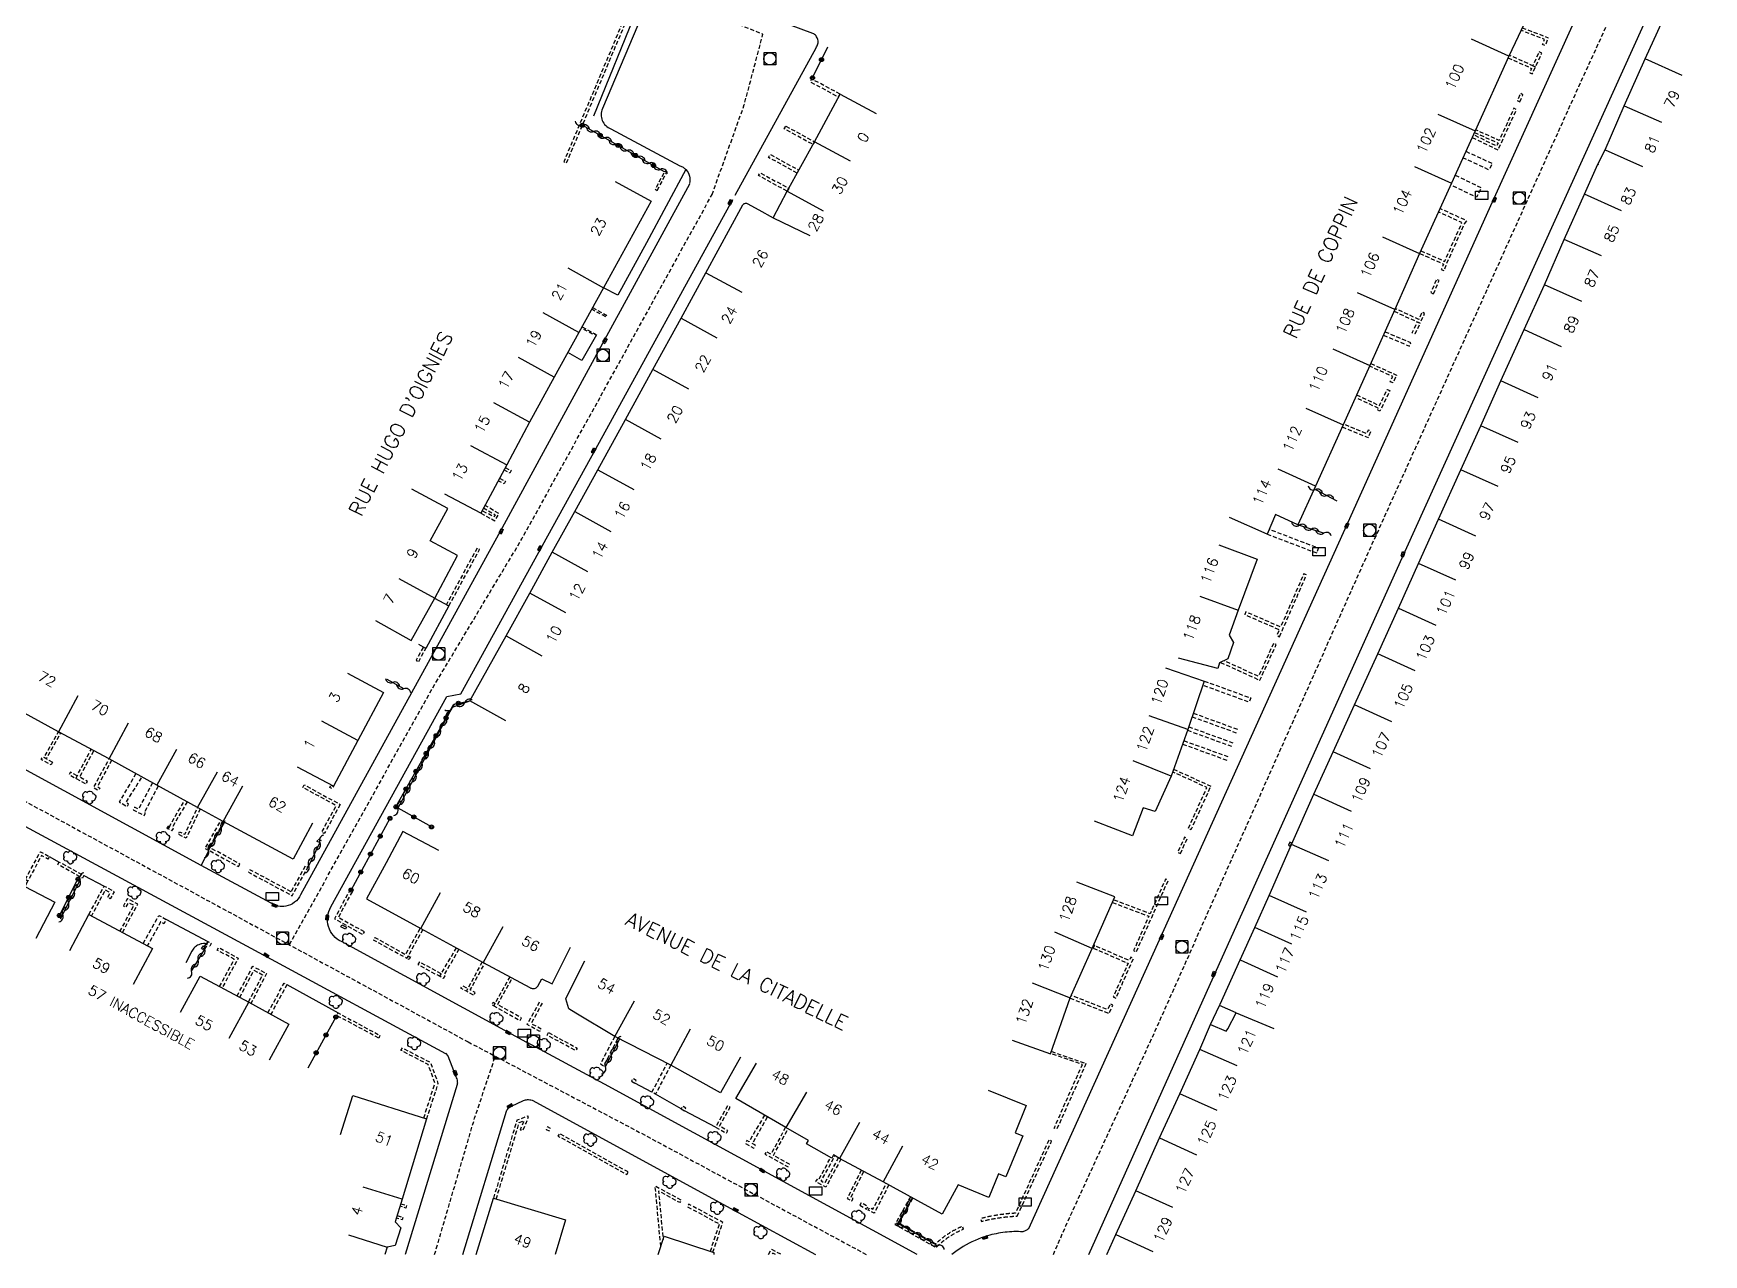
# Model space of a CAD drawing. Header units: millimetres. Extents: x 185000 to 186002, y 127000 to 128000.
# Drawn here: x 185210.1 to 185414.5, y 127000 to 127149.5 of the extents above; entities that cross this region are included whole.
import ezdxf
from ezdxf.enums import TextEntityAlignment as Align

# ---------------------------------------------------------------- set-up
doc = ezdxf.new("R2010")
doc.units = ezdxf.units.MM
doc.linetypes.add('DASHED', pattern=[0.75, 0.5, -0.25])
doc.layers.get('0').update_dxf_attribs({"linetype": 'CONTINUOUS'})
for name, color, linetype in [('W0001', 6, 'DASHED'), ('W0008', 7, 'CONTINUOUS'), ('W0017', 7, 'CONTINUOUS'), ('W0100', 7, 'CONTINUOUS'), ('W0112', 1, 'DASHED'), ('W0300', 7, 'CONTINUOUS'), ('W0302', 3, 'CONTINUOUS'), ('W0310', 3, 'CONTINUOUS'), ('W0322', 7, 'CONTINUOUS'), ('W0400', 7, 'CONTINUOUS'), ('W0420', 7, 'CONTINUOUS'), ('W0989', 7, 'CONTINUOUS'), ('W0991', 7, 'CONTINUOUS'), ('W1102', 7, 'CONTINUOUS'), ('W1471', 7, 'CONTINUOUS')]:
    doc.layers.add(name, color=color, linetype=linetype)
doc.styles.get("Standard").update_dxf_attribs({"font": 'romans.shx', "width": 0.85})

# ---------------------------------------------------------------- blocks, each defined once
blk = doc.blocks.new('T400')
for p, q in [((-0.15, 0.3), (0.15, 0.3)), ((-0.15, -0.25), (-0.15, 0.3)), ((-0.15, 0.15), (0.15, 0.15)), ((-0.15, 0), (0.15, 0)), ((0.15, 0.3), (0.15, -0.25)), ((-0.15, -0.15), (0.15, -0.15)), ((-0.15, -0.25), (-0.15, -0.3)), ((-0.15, -0.3), (0.15, -0.3)), ((0.15, -0.3), (0.15, -0.25))]:
    blk.add_line(p, q)
blk = doc.blocks.new('T300')
for p, q in [((-0.8, 0.51), (-0.86, 0.34)), ((-0.86, 0.34), (-0.86, 0.17)), ((-0.86, 0.17), (-0.74, 0.06)), ((-0.69, 0.63), (-0.8, 0.51)), ((-0.8, -0.06), (-0.74, 0.06)), ((-0.74, 0.06), (-0.69, 0.11)), ((-0.57, 0.69), (-0.69, 0.63)), ((-0.46, 0.69), (-0.57, 0.69)), ((-0.29, 0.63), (-0.46, 0.69)), ((-0.29, 0.63), (-0.17, 0.74)), ((-0.23, 0.57), (-0.29, 0.63)), ((-0.17, 0.74), (-0.06, 0.8)), ((-0.06, 0.8), (0.06, 0.8)), ((0.06, 0.8), (0.23, 0.74)), ((0.23, 0.74), (0.34, 0.63)), ((0.34, 0.63), (0.4, 0.51)), ((0.46, 0.46), (0.34, 0.46)), ((0.4, 0.51), (0.4, 0.46)), ((0.57, 0.4), (0.46, 0.46)), ((0.57, 0.4), (0.69, 0.29)), ((0.69, 0.29), (0.74, 0.17)), ((0.74, 0.06), (0.69, -0.17)), ((0.74, 0.17), (0.74, 0.06)), ((-0.8, -0.17), (-0.8, -0.06)), ((-0.8, -0.23), (-0.8, -0.17)), ((-0.74, -0.34), (-0.8, -0.23)), ((-0.69, -0.4), (-0.74, -0.34)), ((-0.51, -0.46), (-0.69, -0.4)), ((-0.4, -0.46), (-0.51, -0.46)), ((-0.4, -0.46), (-0.34, -0.46)), ((-0.34, -0.46), (-0.34, -0.4)), ((-0.34, -0.51), (-0.34, -0.46)), ((-0.29, -0.63), (-0.34, -0.51)), ((-0.17, -0.74), (-0.29, -0.63)), ((-0.06, -0.8), (-0.17, -0.74)), ((0.06, -0.8), (-0.06, -0.8)), ((0.17, -0.74), (0.06, -0.8)), ((0.23, -0.69), (0.17, -0.74)), ((0.29, -0.46), (0.23, -0.46)), ((0.29, -0.63), (0.23, -0.69)), ((0.46, -0.4), (0.29, -0.46)), ((0.34, -0.51), (0.29, -0.63)), ((0.34, -0.51), (0.34, -0.46)), ((0.57, -0.34), (0.46, -0.4)), ((0.63, -0.29), (0.57, -0.34)), ((0.69, -0.17), (0.63, -0.29))]:
    blk.add_line(p, q)
blk = doc.blocks.new('T420')
for p, q in [((0.75, 0.75), (-0.75, 0.75)), ((-0.75, 0.75), (-0.75, -0.75)), ((0.75, 0.75), (0.75, -0.75)), ((0.75, -0.75), (-0.75, -0.75))]:
    blk.add_line(p, q)
blk.add_ellipse((0, 0), major_axis=(-0.53, 0.53), ratio=1, start_param=3.926991, end_param=10.210176)
blk = doc.blocks.new('t322o')
at = {"color": 0, "linetype": 'Continuous'}
for radius in [0.25, 0.15]:
    blk.add_circle((0, 0), radius, dxfattribs=at)
blk = doc.blocks.new('t310o')
at = {"color": 0, "linetype": 'Continuous'}
for centre, start, end in [((-0.5, 0.38), 216.8699, 323.1304), ((0.5, -0.37), 36.8699, 143.1303)]:
    blk.add_arc(centre, 0.625, start, end, dxfattribs=at)
blk = doc.blocks.new('T1471')
at = {"color": 0, "linetype": 'Continuous', "flags": 128}
blk.add_lwpolyline([(-0.75, -0.5), (-0.75, 0.5), (0.75, 0.5), (0.75, -0.5), (-0.75, -0.5)], dxfattribs=at)

msp = doc.modelspace()

# ---------------------------------------------------------------- linework, layer by layer
at = {"layer": 'W0001', "flags": 128}
for points in [[(185334.95, 127000), (185336.47, 127003.5), (185347.35, 127027.22), (185372.96, 127084.7), (185399.27, 127142.97), (185411.58, 127169.88), (185420.63, 127187.67), (185431.08, 127209.97), (185437.48, 127221.27), (185443.28, 127233.13), (185457.41, 127256.04), (185470.27, 127263.67)], [(185293.17, 127129.74), (185297.12, 127140.75), (185299.39, 127149.36), (185284.97, 127155.15), (185263.64, 127163.34), (185242.72, 127170.96), (185194.33, 127188.8), (185182.04, 127193.46)], [(185241.45, 127037.95), (185258.78, 127069.04), (185269.89, 127087.59), (185293.17, 127129.74)], [(185144.26, 127090.69), (185263.3, 127026.04)], [(185259.2, 127000), (185264.11, 127016.7), (185266.64, 127024.28)], [(185263.3, 127026.04), (185285.35, 127014.41), (185312.07, 127000)]]:
    msp.add_lwpolyline(points, dxfattribs=at)
at = {"layer": 'W0008', "flags": 128}
for points in [[(185408.44, 127172.47), (185388.66, 127128.82), (185370.98, 127089.6), (185347.89, 127038.47), (185331.9, 127003.17)], [(185339.28, 127000), (185354.54, 127034), (185378.03, 127086.08), (185414.54, 127166.71)], [(185305.51, 127149.47), (185289.48, 127155.47), (185271.5, 127162.25)], [(185284.07, 127150.48), (185279.76, 127140.27)], [(185295.99, 127129.68), (185305.9, 127147.72)], [(185280.78, 127137.81), (185289.24, 127133.27)], [(185290.39, 127131.02), (185279.78, 127111.52), (185267.46, 127088.94), (185242.79, 127044.04)], [(185246.52, 127042.57), (185260.71, 127068.29), (185262.42, 127068.62), (185272.41, 127086.8), (185278.93, 127098.63), (185295.72, 127129.13)], [(185239.2, 127043), (185230.65, 127047.63), (185188.45, 127070.61), (185145.96, 127093.3)], [(185141.98, 127088.62), (185238.23, 127036.7), (185260.55, 127024.6)], [(185270.51, 127025.97), (185247.82, 127038.31)], [(185260.55, 127024.64), (185260.84, 127024.32), (185261.79, 127021.78)], [(185318.27, 127000), (185280.01, 127020.85), (185270.52, 127025.98)], [(185261.97, 127020.81), (185255.6, 127000)], [(185268.63, 127018.17), (185270.1, 127018.86)], [(185271.13, 127018.89), (185295.91, 127005.39), (185305.85, 127000)], [(185262.65, 127000), (185267.99, 127017.55)]]:
    msp.add_lwpolyline(points, dxfattribs=at)
for points in [[(185305.9, 127147.72, 0.114577), (185306.12, 127148.19, 0.114577), (185306.12, 127148.71, 0.11032), (185305.9, 127149.16, 0.11032), (185305.51, 127149.47)], [(185279.76, 127140.27, 0.103865), (185279.59, 127139.54, 0.103865), (185279.73, 127138.81, 0.104111), (185280.15, 127138.2, 0.104111), (185280.78, 127137.81)], [(185289.24, 127133.27, -0.059963), (185289.63, 127133.08, -0.059963), (185289.96, 127132.8, -0.125851), (185290.4, 127132.01, -0.125851), (185290.4, 127131.11)], [(185242.79, 127044.04, -0.120734), (185242.07, 127043.12, -0.120734), (185241, 127042.64, -0.095513), (185240.06, 127042.64, -0.095513), (185239.2, 127043)], [(185247.82, 127038.31, -0.105603), (185246.82, 127039.05, -0.105603), (185246.22, 127040.14, -0.106359), (185246.11, 127041.38, -0.106359), (185246.52, 127042.57)], [(185261.79, 127021.78, -0.051058), (185261.92, 127021.51, -0.051058), (185261.98, 127021.22, -0.034732), (185261.99, 127021.01, -0.034732), (185261.97, 127020.81)], [(185267.99, 127017.55, -0.052346), (185268.12, 127017.77, -0.052346), (185268.28, 127017.95, -0.043675), (185268.45, 127018.08, -0.043675), (185268.63, 127018.17)], [(185270.1, 127018.86, -0.043528), (185270.32, 127018.93, -0.043528), (185270.56, 127018.97, -0.052359), (185270.85, 127018.96, -0.052359), (185271.13, 127018.89)], [(185331.21, 127002.79, 0.04323), (185329.04, 127002.73, 0.04323), (185326.9, 127002.3, 0.064909), (185323.91, 127000.99, 0.034057), (185322.51, 127000)], [(185331.9, 127003.17, -0.025009), (185331.75, 127003.05, -0.025009), (185331.59, 127002.95, -0.026336), (185331.41, 127002.86, -0.026336), (185331.21, 127002.79)]]:
    msp.add_lwpolyline(points, format="xyb", dxfattribs=at)
at = {"layer": 'W0017'}
for p, q in [((185230.65, 127047.63), (185231.58, 127049.43)), ((185212.04, 127048.72), (185213.26, 127048.05)), ((185216.28, 127046.39), (185218.75, 127045.11)), ((185231.47, 127038.29), (185226.35, 127041.01)), ((185241.13, 127033.05), (185247.4, 127029.58)), ((185354.18, 127028.15), (185355.28, 127030.48)), ((185285.81, 127019.88), (185283.72, 127020.99)), ((185289.37, 127017.86), (185286.24, 127019.65)), ((185293.61, 127015.59), (185289.79, 127017.61))]:
    msp.add_line(p, q, dxfattribs=at)
at = {"layer": 'W0017', "flags": 128}
for points in [[(185289.96, 127132.8), (185285.16, 127123.85), (185281.62, 127117.43), (185279.89, 127118.35)], [(185278.8, 127112.66), (185279.03, 127112.56), (185277.22, 127109.44), (185275.53, 127110.42)], [(185259.2, 127080.35), (185260.96, 127079.4), (185258.14, 127074.2), (185257.26, 127074.68)]]:
    msp.add_lwpolyline(points, dxfattribs=at)
msp.add_lwpolyline([(185231.11, 127038.09, 0.056727), (185230.71, 127038.05, 0.056727), (185230.33, 127037.93, 0.083936), (185229.85, 127037.61, 0.083936), (185229.5, 127037.14), (185228.76, 127035.73)], format="xyb", dxfattribs=at)
at = {"layer": 'W0100'}
msp.add_line((185401.59, 127133.45), (185401.68, 127133.41), dxfattribs=at)
at = {"layer": 'W0100', "flags": 128}
for points in [[(185394.39, 127166.65), (185398.94, 127164.58), (185394.13, 127153.95), (185390.69, 127146.69), (185386.57, 127137.55), (185383.7, 127131.13), (185379.79, 127122.52), (185376.75, 127115.68), (185373.71, 127108.83), (185370.41, 127101.55), (185367.04, 127094.07), (185364.89, 127089.34), (185362.16, 127090.58), (185361.11, 127088.19), (185356.53, 127090.2)], [(185341.49, 127000), (185342.59, 127002.44), (185345.03, 127007.81), (185347.93, 127014.3), (185350.45, 127019.69), (185352.87, 127025.11), (185354.18, 127028.15), (185356.11, 127027.33), (185356.31, 127027.64), (185357.33, 127029.61), (185355.28, 127030.48), (185355.35, 127030.66), (185357.83, 127036.06), (185359.6, 127040.02), (185361.36, 127043.95), (185364.12, 127050.2), (185366.85, 127056.35), (185369.22, 127061.54), (185371.83, 127067.28), (185374.67, 127073.53), (185377.19, 127079.11), (185379.65, 127084.6), (185382.11, 127090.02), (185384.85, 127096.07), (185387.27, 127101.43), (185389.73, 127106.93), (185392.58, 127113.24), (185395.07, 127118.68), (185397.49, 127124.26), (185399.95, 127129.78), (185401.59, 127133.45), (185402.5, 127135.22), (185404.83, 127140.62), (185407.38, 127146.35), (185416.04, 127165.31)], [(185281.32, 127131.34), (185285.7, 127128.93), (185279.89, 127118.35), (185276.88, 127112.85), (185273.85, 127107.38), (185270.84, 127101.87), (185268.03, 127096.66), (185264.86, 127090.74), (185260.45, 127093.09)], [(185251.97, 127077.62), (185256.34, 127075.18), (185259.22, 127080.35), (185262.03, 127085.58), (185258.68, 127087.38), (185260.81, 127091.33), (185256.4, 127093.7)], [(185244.27, 127052.79), (185241.88, 127048.4), (185233.32, 127052.99), (185230.2, 127054.72), (185225.2, 127057.46), (185219.36, 127060.68), (185213.16, 127063.98), (185205.6, 127068.09), (185199.72, 127071.27), (185193, 127074.94), (185192.65, 127075.13), (185192.27, 127074.41), (185188.41, 127076.47), (185188.8, 127077.22), (185187.14, 127078.12), (185186.62, 127078.4), (185186.08, 127077.43), (185182.97, 127079.15), (185183.49, 127080.08), (185180.71, 127081.56), (185183.04, 127085.99)], [(185355.21, 127086.87), (185359.9, 127085.13), (185357.57, 127078.86), (185356.48, 127075.83), (185357.02, 127074.9), (185356.32, 127072.91), (185355.28, 127072.43), (185355.1, 127071.73), (185350.26, 127073.01)], [(185348.68, 127071.81), (185353.42, 127070.2), (185351.41, 127064.29), (185349.36, 127058.55), (185347.4, 127054.22), (185345.96, 127054.69), (185344.63, 127051.25), (185339.97, 127053.05)], [(185248.55, 127071.15), (185252.96, 127068.78), (185249.81, 127062.94), (185246.82, 127057.33), (185242.41, 127059.68)], [(185176.96, 127057.68), (185179.35, 127062.07), (185186.13, 127058.37), (185193.26, 127054.45), (185199.05, 127051.49), (185205.35, 127048.01), (185209.42, 127045.75), (185209.03, 127045.05), (185212.72, 127043.13), (185210.41, 127038.69)], [(185329.89, 127026.25), (185334.6, 127024.59), (185337.02, 127031.43), (185339.71, 127037.47), (185339.95, 127038.03), (185342.47, 127043.79), (185337.81, 127045.6)], [(185214.54, 127037.23), (185216.9, 127041.64), (185224.69, 127037.46), (185222.32, 127033.05)], [(185296.64, 127024.16), (185294.2, 127019.79), (185288.13, 127023.19), (185281.25, 127026.7), (185276.49, 127029.57), (185275.64, 127030.09), (185275.26, 127031.31), (185275.35, 127031.49), (185277.59, 127035.96)], [(185228.12, 127029.69), (185230.5, 127034.09), (185236.45, 127030.88), (185241.35, 127028.2), (185238.96, 127023.81)], [(185326.99, 127020.12), (185331.62, 127018.24), (185330.27, 127014.91), (185331.2, 127014.53), (185329.14, 127009.52), (185328.23, 127009.89), (185327.06, 127006.99), (185323.28, 127008.53), (185321.35, 127004.96), (185314.12, 127008.9), (185308.79, 127011.78), (185308.05, 127012.21), (185307.82, 127011.8), (185304.72, 127013.56), (185304.96, 127013.98), (185302.22, 127015.55), (185296.1, 127019.1), (185298.61, 127023.42)], [(185247.69, 127014.7), (185249.19, 127019.47), (185258.22, 127016.63), (185255.25, 127006.77), (185254.37, 127004), (185255.08, 127003.28), (185254.4, 127001.11), (185253.42, 127000.9), (185253.13, 127000)], [(185264.3, 127000), (185266.41, 127006.89), (185275.22, 127004.26), (185273.95, 127000)], [(185286.56, 127000), (185287.32, 127002.26), (185293.39, 127000.24), (185293.4, 127000)]]:
    msp.add_lwpolyline(points, dxfattribs=at)
for points in [[(185267.91, 127065.33), (185263.54, 127067.76), (185267.98, 127075.73), (185270.88, 127080.95), (185273.6, 127085.99), (185276.39, 127090.95), (185279.19, 127096.06), (185282.57, 127102.22), (185285.93, 127108.33), (185289.37, 127114.62), (185292.41, 127120.18), (185296.95, 127128.49, -0.091641), (185297.05, 127128.6, -0.091641), (185297.18, 127128.67, -0.087341), (185297.32, 127128.69, -0.087341), (185297.46, 127128.65), (185298.9, 127127.87), (185300.65, 127126.91), (185302.37, 127130.15), (185305.7, 127136.22), (185308.85, 127142.03), (185313.24, 127139.66)], [(185259.72, 127049.46), (185255.3, 127051.8), (185253.26, 127047.95), (185250.87, 127043.56), (185257.54, 127039.92), (185265.17, 127035.74), (185270.85, 127032.7, 0.057439), (185270.99, 127032.62, 0.057439), (185271.14, 127032.57, 0.147901), (185271.54, 127032.61, 0.147901), (185271.84, 127032.87), (185272.33, 127033.77), (185273.59, 127033.14), (185275.84, 127037.61)]]:
    msp.add_lwpolyline(points, format="xyb", dxfattribs=at)
for points in [[(185364.13, 127050.37), (185363.9, 127050.48), (185363.72, 127050.11), (185363.95, 127050)], [(185248.31, 127039.83), (185247.73, 127040.13), (185247.84, 127040.36), (185248.43, 127040.06)], [(185230.66, 127037.46), (185230.9, 127037.78), (185231.07, 127037.65), (185230.83, 127037.33)]]:
    msp.add_lwpolyline(points, close=True, dxfattribs=at)
at = {"layer": 'W0112'}
for p, q in [((185385.35, 127126.13), (185385.29, 127126.16)), ((185351.93, 127065.84), (185357.54, 127063.8)), ((185352.08, 127066.27), (185357.7, 127064.22)), ((185351.37, 127064.18), (185356.94, 127062.15)), ((185351.52, 127064.61), (185357.1, 127062.58)), ((185215.28, 127058.29), (185217.17, 127061.84)), ((185350.77, 127062.49), (185356.33, 127060.46)), ((185350.92, 127062.91), (185356.48, 127060.89)), ((185346.66, 127041.4), (185346.63, 127041.41)), ((185346.8, 127041.72), (185346.75, 127041.74))]:
    msp.add_line(p, q, dxfattribs=at)
at = {"layer": 'W0112', "flags": 128}
for points in [[(185281.73, 127154.94), (185261.15, 127162.48), (185260.81, 127161.55), (185261.14, 127161.42), (185261.36, 127162.03), (185281.61, 127154.6), (185283.53, 127153.94), (185276.97, 127138.37), (185275.03, 127133.76), (185275.36, 127133.62), (185277.3, 127138.23), (185284, 127154.16)], [(185308.85, 127142.03), (185305.34, 127143.91), (185305.16, 127143.57), (185308.66, 127141.69)], [(185392.05, 127141.11), (185392.44, 127141.97), (185392.12, 127142.12), (185391.73, 127141.25)], [(185302.2, 127138.13), (185305.7, 127136.22), (185305.52, 127135.88), (185302.01, 127137.79)], [(185286.45, 127130.26), (185287.63, 127132.44), (185287.38, 127132.58), (185286.2, 127130.39)], [(185302.37, 127130.15), (185298.87, 127132.07), (185299.07, 127132.42), (185302.56, 127130.5)], [(185381.47, 127117.6), (185382.18, 127119.23), (185381.85, 127119.37), (185381.15, 127117.74)], [(185264.86, 127090.74), (185266.59, 127089.83), (185267.1, 127090.68), (185265.38, 127091.7), (185265.2, 127091.39), (185266.61, 127090.56), (185266.46, 127090.3), (185265.03, 127091.05)], [(185260.96, 127079.4), (185264.72, 127086.32), (185264.41, 127086.49), (185260.65, 127079.57)], [(185362.65, 127075.63), (185362.95, 127076.34), (185365.93, 127083.19), (185365.61, 127083.33), (185362.77, 127076.81), (185358.51, 127078.67), (185358.37, 127078.34), (185362.62, 127076.49), (185362.32, 127075.77)], [(185257.26, 127072.58), (185258.14, 127074.2), (185257.83, 127074.37), (185256.95, 127072.75)], [(185213.16, 127063.98), (185213.43, 127063.83), (185211.67, 127060.68), (185211.41, 127060.83)], [(185212.43, 127060.29), (185212.25, 127059.95), (185211.04, 127060.58), (185211.22, 127060.92)], [(185247.64, 127055.1), (185245.7, 127051.53), (185245.39, 127051.7), (185247.16, 127054.96), (185243.08, 127057.18), (185243.25, 127057.5)], [(185246.49, 127057.47), (185246.82, 127057.33), (185246.69, 127057.04), (185246.37, 127057.18)], [(185244.94, 127050.85), (185245.28, 127050.73), (185245.17, 127050.43), (185244.83, 127050.55)], [(185350.5, 127049.08), (185351.34, 127050.94), (185351.02, 127051.08), (185350.17, 127049.23)], [(185235.2, 127047.49), (185235.37, 127047.8), (185231.63, 127049.86), (185231.47, 127049.55)], [(185213.09, 127047.74), (185213.26, 127048.05), (185216.28, 127046.39), (185216.11, 127046.08)], [(185241.64, 127044.41), (185236.59, 127047.11), (185236.43, 127046.8), (185241.78, 127043.93), (185243.68, 127047.4), (185243.37, 127047.57)], [(185250.61, 127039.49), (185247.42, 127041.25), (185249.15, 127044.44), (185248.84, 127044.61), (185246.94, 127041.11), (185250.44, 127039.18)], [(185231.31, 127037.97), (185231.47, 127038.29), (185231.87, 127038.08), (185231.71, 127037.76)], [(185256.24, 127036.43), (185256.08, 127036.11), (185255.81, 127036.25), (185255.97, 127036.57)], [(185339.84, 127037.52), (185344.09, 127035.65), (185342.28, 127031.53), (185342.61, 127031.39), (185344.56, 127035.83), (185344.77, 127036.24), (185344.45, 127036.4), (185344.23, 127035.98), (185339.98, 127037.84)], [(185260.01, 127034.37), (185257.34, 127035.82), (185257.17, 127035.51), (185259.84, 127034.06)], [(185252.36, 127026.51), (185247.24, 127029.26), (185247.4, 127029.58), (185252.52, 127026.82)], [(185273.14, 127027.17), (185276.66, 127025.28), (185276.49, 127024.97), (185272.97, 127026.86)], [(185281.25, 127026.7), (185279.5, 127023.33), (185279.92, 127023.11), (185281.68, 127026.49)], [(185288.13, 127023.19), (185286.24, 127019.65), (185285.81, 127019.88), (185287.69, 127023.42)], [(185283.31, 127021.23), (185283.72, 127020.99), (185283.9, 127021.3), (185283.49, 127021.54)], [(185289.37, 127017.86), (185289.79, 127017.61), (185289.97, 127017.91), (185289.55, 127018.16)], [(185295.07, 127018.21), (185293.61, 127015.59), (185294.92, 127014.86), (185295.09, 127015.17), (185294.09, 127015.73), (185295.38, 127018.04)], [(185273.4, 127015.44), (185273.04, 127015.64), (185272.87, 127015.33), (185273.22, 127015.13)], [(185282.91, 127010.11), (185274.48, 127014.82), (185274.31, 127014.51), (185282.74, 127009.8)], [(185311.25, 127006.04), (185312.08, 127005.58), (185312.26, 127005.89), (185311.42, 127006.35)]]:
    msp.add_lwpolyline(points, close=True, dxfattribs=at)
for points in [[(185392.34, 127150.17), (185395.53, 127148.95), (185395.16, 127147.98), (185394.83, 127148.11), (185395.08, 127148.74), (185392.19, 127149.85)], [(185390.6, 127146.49), (185393.5, 127145.19), (185393.26, 127144.65), (185393.58, 127144.51), (185393.97, 127145.37), (185394.74, 127147.06), (185394.41, 127147.21), (185393.64, 127145.52), (185393.97, 127145.37), (185390.75, 127146.81)], [(185386.22, 127136.75), (185389.37, 127135.2), (185389.71, 127135.9), (185391.64, 127140.16), (185391.32, 127140.31), (185389.54, 127136.37), (185386.63, 127137.68)], [(185386.49, 127137.36), (185389.39, 127136.05), (185389.21, 127135.68), (185386.36, 127137.08)], [(185303.59, 127132.37), (185300.08, 127134.3), (185300.27, 127134.68), (185303.79, 127132.74)], [(185385.45, 127135.04), (185388.67, 127133.56), (185388.3, 127132.76), (185385.09, 127134.24)], [(185384.14, 127132.12), (185387.32, 127130.58), (185386.75, 127129.41), (185383.61, 127130.93)], [(185379.8, 127122.54), (185382.71, 127121.24), (185382.44, 127120.56), (185382.77, 127120.43), (185383.03, 127121.1), (185385.29, 127126.16), (185385.55, 127126.54), (185382.29, 127128.03)], [(185379.94, 127122.86), (185382.85, 127121.57), (185384.97, 127126.31), (185382.1, 127127.61)], [(185278.55, 127115.91), (185280.28, 127114.96), (185280.19, 127114.75), (185278.44, 127115.7)], [(185376.66, 127115.47), (185379.84, 127114), (185379.2, 127112.65), (185378.88, 127112.81), (185379.52, 127114.15), (185379.84, 127114), (185380.39, 127115.19), (185380.07, 127115.34), (185379.67, 127114.47), (185376.8, 127115.79)], [(185277.27, 127113.56), (185278.88, 127112.68), (185278.75, 127112.54), (185277.18, 127113.4)], [(185375.36, 127112.54), (185378.12, 127111.37), (185378.53, 127111.2), (185378.7, 127111.59), (185378.29, 127111.77), (185375.53, 127112.94)], [(185373.81, 127109.06), (185376.96, 127107.66), (185376.53, 127106.69), (185376.2, 127106.84), (185376.49, 127107.48), (185373.67, 127108.73)], [(185372.07, 127105.22), (185374.88, 127103.92), (185375.8, 127105.9), (185376.12, 127105.75), (185375.05, 127103.45), (185374.92, 127103.22), (185374.61, 127103.4), (185374.73, 127103.6), (185371.93, 127104.9)], [(185370.3, 127101.32), (185373.5, 127100), (185373.83, 127100.78), (185373.5, 127100.92), (185373.31, 127100.46), (185370.45, 127101.65)], [(185267.86, 127096.35), (185268.57, 127095.97), (185268.43, 127095.65), (185267.7, 127096.04)], [(185267.16, 127095.03), (185267.87, 127094.65), (185267.71, 127094.34), (185266.99, 127094.72)], [(185361.11, 127088.19), (185367.2, 127085.87), (185367.42, 127086.45), (185361.36, 127088.76)], [(185355.42, 127072.49), (185360.23, 127070.29), (185362.24, 127074.68), (185361.91, 127074.83), (185360.06, 127070.76), (185355.85, 127072.69)], [(185353.42, 127070.2), (185359.12, 127068.13), (185358.93, 127067.61), (185353.24, 127069.68)], [(185215.45, 127058.6), (185214.65, 127059.05), (185214.47, 127058.74), (185215.28, 127058.29), (185216.56, 127057.61), (185216.72, 127057.92), (185215.76, 127058.44), (185217.48, 127061.68)], [(185219.67, 127060.51), (185217.93, 127057.28), (185218.24, 127057.11), (185218.07, 127056.8), (185217.45, 127057.13), (185219.36, 127060.68)], [(185349.67, 127059.41), (185354.22, 127057.34), (185351.79, 127052.01), (185351.47, 127052.15), (185353.75, 127057.17), (185349.55, 127059.08)], [(185222.65, 127058.87), (185220.58, 127055.38), (185220.94, 127055.22), (185221.56, 127054.83), (185221.75, 127055.13), (185221.43, 127055.33), (185223.39, 127058.46)], [(185224.67, 127057.75), (185222.95, 127054.51), (185222.48, 127054.75), (185222.31, 127054.43), (185222.78, 127054.2), (185223.22, 127053.97), (185223.65, 127053.74), (185223.82, 127054.05), (185223.69, 127054.12), (185225.39, 127057.36)], [(185228.91, 127055.43), (185227.07, 127052.24), (185227.19, 127052.17), (185227.01, 127051.86), (185226.59, 127052.11), (185226.8, 127052.4), (185226.64, 127052.51), (185226.44, 127052.22), (185226.59, 127052.11), (185228.6, 127055.6)], [(185230.51, 127054.55), (185228.8, 127050.96), (185227.81, 127051.44), (185227.96, 127051.76), (185228.64, 127051.44), (185230.21, 127054.74)], [(185233.39, 127052.95), (185232.6, 127051.56), (185231.44, 127049.52), (185231.11, 127049.7), (185232.27, 127051.75), (185233.06, 127053.14)], [(185209.11, 127045.92), (185210.95, 127049.31), (185212.04, 127048.72), (185211.87, 127048.41), (185211.09, 127048.83), (185209.42, 127045.75)], [(185216.9, 127041.64), (185218.75, 127045.11), (185219.99, 127044.42), (185219.51, 127043.55), (185219.2, 127043.72), (185219.51, 127044.28), (185218.89, 127044.62), (185217.21, 127041.47)], [(185342.17, 127043.11), (185346.63, 127041.41), (185344.78, 127037.21), (185345.1, 127037.06), (185346.99, 127041.27), (185349.01, 127045.81), (185348.69, 127045.96), (185346.8, 127041.72), (185342.31, 127043.43)], [(185221, 127039.44), (185222.86, 127042.89), (185221.6, 127043.57), (185221.12, 127042.69), (185221.44, 127042.52), (185221.74, 127043.09), (185222.38, 127042.75), (185220.68, 127039.61)], [(185223.53, 127038.08), (185225.45, 127041.52), (185226.35, 127041.01), (185226.07, 127040.5), (185225.67, 127040.72), (185224.04, 127037.8)], [(185257.76, 127039.8), (185255.81, 127036.25), (185251.73, 127038.49), (185251.9, 127038.8), (185255.67, 127036.73), (185257.45, 127039.97)], [(185232.88, 127032.8), (185234.69, 127036.14), (185232.59, 127037.28), (185232.76, 127037.59), (185235.17, 127036.28), (185233.19, 127032.64)], [(185262.18, 127037.37), (185260.33, 127034.19), (185260.45, 127034.12), (185260.27, 127033.81), (185259.84, 127034.06), (185261.87, 127037.54)], [(185235.03, 127031.64), (185236.94, 127035.29), (185238.63, 127034.4), (185236.71, 127030.73)], [(185235.35, 127031.47), (185237.09, 127034.81), (185238.15, 127034.25), (185236.4, 127030.9)], [(185265.02, 127035.82), (185263.1, 127032.25), (185262.42, 127032.62), (185262.59, 127032.93), (185263.27, 127032.57), (185263.1, 127032.25), (185264.01, 127031.76), (185264.18, 127032.08), (185263.58, 127032.4), (185265.33, 127035.65)], [(185238.81, 127029.59), (185240.78, 127033.22), (185241.13, 127033.05), (185239.15, 127029.41)], [(185268.4, 127034.01), (185266.44, 127030.45), (185266.2, 127030.58), (185266.36, 127030.89), (185266.6, 127030.77), (185266.44, 127030.45), (185269.69, 127028.66), (185269.86, 127028.97), (185266.92, 127030.59), (185268.71, 127033.85)], [(185272.38, 127030.79), (185271.03, 127028.29), (185272.25, 127027.64), (185272.08, 127027.32), (185270.55, 127028.15), (185272.08, 127030.97)], [(185337, 127031.39), (185341.48, 127029.63), (185341.77, 127029.52), (185342.24, 127030.52), (185341.92, 127030.67), (185341.59, 127029.97), (185337.15, 127031.72)], [(185257.88, 127016.73), (185259.25, 127020.95), (185258.43, 127023.26), (185255.09, 127024.99), (185255.26, 127025.3), (185258.71, 127023.51), (185259.62, 127020.96), (185258.22, 127016.63)], [(185334.7, 127024.88), (185338.35, 127023.58), (185338.94, 127023.38), (185338.84, 127023.14), (185335.38, 127015.35), (185335.05, 127015.49), (185338.5, 127023.26), (185338.27, 127023.34), (185334.62, 127024.63)], [(185266.75, 127006.79), (185268.18, 127011.53), (185269.57, 127016.17), (185270.14, 127016.39), (185270.07, 127016.24), (185269.69, 127015.29), (185270.05, 127015.23), (185270.4, 127016.1), (185270.72, 127016.89), (185270.59, 127016.94), (185269.28, 127016.44), (185266.41, 127006.89)], [(185299.59, 127017.08), (185297.7, 127013.82), (185297.44, 127013.96), (185297.24, 127013.61), (185298.28, 127013.03), (185298.48, 127013.38), (185298.1, 127013.6), (185299.98, 127016.85)], [(185302.17, 127015.58), (185300.38, 127012.3), (185299.81, 127012.59), (185299.65, 127012.28), (185300.21, 127011.99), (185302.48, 127010.75), (185302.65, 127011.06), (185300.69, 127012.13), (185302.48, 127015.41)], [(185308.64, 127011.87), (185306.96, 127008.74), (185306.53, 127008.97), (185308.22, 127012.11)], [(185308.95, 127011.7), (185307.1, 127008.26), (185306.05, 127008.83), (185305.88, 127008.93), (185306.06, 127009.24), (185306.22, 127009.14), (185307.69, 127011.87)], [(185311.43, 127010.35), (185309.71, 127006.85), (185310.3, 127006.56), (185310.46, 127006.88), (185310.18, 127007.01), (185311.74, 127010.18)], [(185286.89, 127001), (185286.21, 127008.4), (185289.41, 127006.67), (185289.24, 127006.36), (185286.62, 127007.78), (185287.17, 127001.83)], [(185314.81, 127008.52), (185313.02, 127005.08), (185312.3, 127005.45), (185312.47, 127005.77), (185312.87, 127005.56), (185314.5, 127008.69)], [(185255.08, 127006.23), (185255.78, 127006.01), (185255.68, 127005.7), (185254.98, 127005.92)], [(185293.27, 127000.28), (185294.28, 127003.31), (185294.49, 127003.94), (185290.31, 127006.18), (185290.14, 127005.87), (185294.06, 127003.76), (185293.95, 127003.42), (185292.94, 127000.39)], [(185254.62, 127004.79), (185255.33, 127004.56), (185255.23, 127004.24), (185254.52, 127004.47)], [(185300.1, 127000), (185300.46, 127000.67), (185301.69, 127000)], [(185300.94, 127000), (185300.6, 127000.18), (185300.5, 127000)]]:
    msp.add_lwpolyline(points, dxfattribs=at)
msp.add_lwpolyline([(185330.53, 127004.71), (185334.73, 127013.89), (185334.41, 127014.04), (185330.3, 127005.06, 0.007895), (185329.63, 127005.02, 0.010487), (185328.75, 127004.92, 0.01629), (185327.4, 127004.71, 0.01629), (185326.06, 127004.41), (185326.15, 127004.06, -0.01629), (185327.46, 127004.36, -0.01629), (185328.8, 127004.57, -0.010487), (185329.66, 127004.66, -0.010487)], format="xyb", close=True, dxfattribs=at)
msp.add_lwpolyline([(185317.45, 127007.08), (185315.55, 127003.69), (185320.59, 127000.86, -0.019392), (185321.17, 127001.4, -0.019392), (185321.79, 127001.9, -0.030402), (185322.84, 127002.58, -0.030402), (185323.96, 127003.13), (185323.82, 127003.46, 0.030402), (185322.66, 127002.89, 0.030402), (185321.58, 127002.19, 0.019392), (185320.94, 127001.67, 0.012988), (185320.53, 127001.3), (185316.03, 127003.82), (185317.76, 127006.91)], format="xyb", dxfattribs=at)
at = {"layer": 'W0302', "flags": 128}
msp.add_lwpolyline([(185284.02, 127152.5), (185278.64, 127139.35)], dxfattribs=at)
at = {"layer": 'W0310', "flags": 128}
for points in [[(185367.02, 127093.63), (185369.66, 127092.24)], [(185368.03, 127088.29), (185364.89, 127089.34)], [(185255.42, 127069.26), (185255.15, 127069.42), (185253.42, 127070.41)], [(185254.69, 127054.62), (185261.4, 127067), (185263.54, 127067.76)], [(185231.52, 127049.47), (185232.69, 127051.51), (185233.48, 127052.9)], [(185245.17, 127050.43), (185243.68, 127047.4)], [(185215.8, 127045.82), (185215.65, 127045.53), (185213.38, 127041.07)], [(185229.46, 127034.68), (185231.33, 127037.81)], [(185280.11, 127023.01), (185281.87, 127026.39)], [(185320.73, 127001.11), (185315.93, 127003.79), (185317.7, 127006.95)]]:
    msp.add_lwpolyline(points, dxfattribs=at)
at = {"layer": 'W0322', "flags": 128}
for points in [[(185305.47, 127144.03), (185307.33, 127147.82)], [(185277.3, 127138.23), (185287.29, 127132.57)], [(185258.83, 127052.35), (185254.48, 127054.8), (185261.56, 127067.37), (185263.54, 127067.76)], [(185248.98, 127044.62), (185253.75, 127053.42)], [(185215.54, 127045.95), (185215.39, 127045.66), (185213.12, 127041.21)], [(185247.12, 127029.07), (185246.09, 127027.21), (185243.68, 127022.83)]]:
    msp.add_lwpolyline(points, dxfattribs=at)
at = {"layer": 'W1102'}
for p, q in [((185390.69, 127146.69), (185386.15, 127148.78)), ((185411.94, 127144.3), (185407.38, 127146.35)), ((185382.01, 127139.6), (185386.57, 127137.55)), ((185404.83, 127140.62), (185409.41, 127138.61)), ((185310.1, 127133.83), (185305.7, 127136.22)), ((185402.5, 127135.22), (185407.07, 127133.2)), ((185379.14, 127133.19), (185383.7, 127131.13)), ((185302.37, 127130.15), (185306.77, 127127.77)), ((185404.51, 127127.74), (185399.95, 127129.78)), ((185300.65, 127126.91), (185305.15, 127124.73)), ((185375.23, 127124.57), (185379.79, 127122.52)), ((185402.07, 127122.25), (185397.49, 127124.26)), ((185275.5, 127120.76), (185279.89, 127118.35)), ((185292.41, 127120.18), (185296.8, 127117.79)), ((185399.64, 127116.65), (185395.07, 127118.68)), ((185376.75, 127115.68), (185372.18, 127117.71)), ((185276.88, 127112.85), (185272.5, 127115.26)), ((185289.37, 127114.62), (185293.76, 127112.22)), ((185392.58, 127113.24), (185397.13, 127111.17)), ((185369.15, 127110.87), (185373.71, 127108.83)), ((185273.85, 127107.38), (185269.47, 127109.79)), ((185290.31, 127105.92), (185285.93, 127108.33)), ((185394.29, 127104.87), (185389.73, 127106.93)), ((185270.84, 127101.87), (185266.44, 127104.26)), ((185286.95, 127099.81), (185282.57, 127102.22)), ((185365.85, 127103.61), (185370.41, 127101.55)), ((185391.83, 127099.38), (185387.27, 127101.43)), ((185263.62, 127099.02), (185268.03, 127096.66)), ((185279.19, 127096.06), (185283.58, 127093.65)), ((185367.04, 127094.07), (185362.49, 127096.13)), ((185389.41, 127094.01), (185384.85, 127096.07)), ((185276.39, 127090.95), (185280.76, 127088.52)), ((185386.66, 127087.95), (185382.11, 127090.02)), ((185277.98, 127083.57), (185273.6, 127085.99)), ((185384.21, 127082.54), (185379.65, 127084.6)), ((185254.84, 127082.75), (185259.22, 127080.35)), ((185275.26, 127078.55), (185270.88, 127080.95)), ((185352.87, 127080.58), (185357.57, 127078.86)), ((185377.19, 127079.11), (185381.75, 127077.06)), ((185267.98, 127075.73), (185272.35, 127073.3)), ((185379.22, 127071.47), (185374.67, 127073.53)), ((185215.53, 127068.38), (185213.16, 127063.98)), ((185376.38, 127065.22), (185371.83, 127067.28)), ((185249.81, 127062.94), (185245.4, 127065.31)), ((185351.41, 127064.29), (185346.69, 127065.94)), ((185219.36, 127060.68), (185221.74, 127065.08)), ((185227.61, 127061.84), (185225.2, 127057.46)), ((185373.78, 127059.47), (185369.22, 127061.54)), ((185230.2, 127054.72), (185232.62, 127059.1)), ((185349.36, 127058.55), (185344.73, 127060.43)), ((185233.32, 127052.99), (185235.72, 127057.38)), ((185366.85, 127056.35), (185371.41, 127054.29)), ((185368.69, 127048.18), (185364.12, 127050.2)), ((185257.54, 127039.92), (185259.94, 127044.31)), ((185365.93, 127041.92), (185361.36, 127043.95)), ((185267.55, 127040.13), (185265.17, 127035.74)), ((185339.71, 127037.47), (185335.13, 127039.48)), ((185364.16, 127037.98), (185359.6, 127040.02)), ((185357.83, 127036.06), (185362.38, 127034)), ((185332.37, 127033.28), (185337.02, 127031.43)), ((185234.07, 127026.48), (185236.45, 127030.88)), ((185281.25, 127026.7), (185283.68, 127031.07)), ((185357.33, 127029.61), (185361.94, 127027.66)), ((185290.49, 127027.6), (185288.13, 127023.19)), ((185357.45, 127023.1), (185352.87, 127025.11)), ((185304.72, 127019.89), (185302.22, 127015.55)), ((185354.99, 127017.62), (185350.45, 127019.69)), ((185311.23, 127016.15), (185308.79, 127011.78)), ((185347.93, 127014.3), (185352.48, 127012.23)), ((185316.5, 127013.29), (185314.12, 127008.9)), ((185255.25, 127006.77), (185250.47, 127008.25)), ((185349.59, 127005.75), (185345.03, 127007.81)), ((185248.65, 127002.4), (185253.42, 127000.9)), ((185342.59, 127002.44), (185347.14, 127000.37))]:
    msp.add_line(p, q, dxfattribs=at)

# ---------------------------------------------------------------- block references
at = {"layer": 'W0300'}
for p in [(185216.98, 127055.94), (185226, 127050.99), (185214.63, 127048.6), (185232.72, 127047.52), (185222.49, 127044.3), (185248.78, 127038.53), (185257.86, 127033.67), (185247.14, 127030.92), (185266.81, 127028.85), (185256.75, 127025.85), (185272.62, 127025.65), (185279.05, 127022.16), (185285.27, 127018.64), (185278.3, 127014.04), (185293.51, 127014.28), (185301.91, 127009.8), (185287.99, 127008.87), (185293.82, 127005.69), (185311.12, 127004.63), (185299.14, 127002.71)]:
    msp.add_blockref('T300', p, dxfattribs=at)
at = {"layer": 'W0310'}
for p, rotation in [((185277.3, 127138.23), 330.4900489524733), ((185278.66, 127137.46), 330.4900489524733), ((185280.02, 127136.69), 330.4900489524733), ((185281.39, 127135.91), 330.4900489524733), ((185282.75, 127135.14), 330.4900489524733), ((185284.11, 127134.37), 330.4900489524733), ((185285.47, 127133.6), 330.4900489524733), ((185286.84, 127132.83), 330.4900489524733), ((185367.02, 127093.63), 332.1600709416339), ((185368.41, 127092.9), 332.1600709416339), ((185365.06, 127089.28), 161.5639094525764), ((185366.54, 127088.79), 161.5639094525764), ((185368.03, 127088.29), 161.5639094525764), ((185254.06, 127070.04), 150.1920910981394), ((185255.42, 127069.26), 150.1920910967569), ((185261.41, 127067.01), 19.41985234850911), ((185262.88, 127067.53), 19.41985234863366), ((185259.91, 127064.26), 61.57800698711223), ((185260.66, 127065.64), 61.57800698714861), ((185259.17, 127062.88), 61.57800698711223), ((185257.67, 127060.13), 61.57800698711223), ((185258.42, 127061.5), 61.57800698711223), ((185256.93, 127058.75), 61.57800698714861), ((185255.44, 127055.99), 61.57800698714861), ((185256.18, 127057.37), 61.57800698711223), ((185254.69, 127054.62), 61.57800698714861), ((185233.07, 127052.19), 60.37072034461243), ((185232.3, 127050.83), 60.37072034335917), ((185245.17, 127050.43), 243.764746092115), ((185231.52, 127049.47), 60.37072034335917), ((185244.48, 127049.02), 243.7647460919231), ((185215.8, 127045.82), 243.0136956005788), ((185243.78, 127047.62), 243.764746092115), ((185215.09, 127044.42), 243.0136955968358), ((185214.38, 127043.03), 243.0136955968358), ((185213.67, 127041.63), 243.0136955968358), ((185230.26, 127036.03), 59.15724210202141), ((185231.07, 127037.37), 59.15724210202141), ((185229.46, 127034.68), 59.15724210202141), ((185281.56, 127025.79), 62.50458804097436), ((185280.83, 127024.4), 62.50458804097436), ((185280.11, 127023.01), 62.50458804097436), ((185317.07, 127005.83), 60.73822015419098), ((185316.31, 127004.46), 60.73822015419098), ((185316.63, 127003.4), 150.7382201542491), ((185318, 127002.64), 150.7382201542491), ((185319.37, 127001.87), 150.7382201542491), ((185320.73, 127001.11), 150.7382201542491)]:
    msp.add_blockref('t310o', p, dxfattribs=dict(at, rotation=rotation))
at = {"layer": 'W0322'}
for p, rotation in [((185306.57, 127146.27), 63.7722233779682), ((185305.47, 127144.03), 63.7722233779682), ((185277.3, 127138.23), 330.4900489524733), ((185279.47, 127137), 330.4900489524733), ((185281.65, 127135.76), 330.4900489524733), ((185283.82, 127134.53), 330.4900489524733), ((185286, 127133.3), 330.4900489524733), ((185262.12, 127067.48), 11.08812391755387), ((185260.61, 127065.69), 60.6025079208686), ((185259.39, 127063.51), 60.6025079208686), ((185258.16, 127061.33), 60.6025079208686), ((185256.93, 127059.16), 60.6025079208686), ((185255.7, 127056.98), 60.6025079208686), ((185254.48, 127054.8), 60.6025079208686), ((185253.74, 127053.41), 61.52523478502695), ((185256.66, 127053.57), 150.6025079208508), ((185252.55, 127051.21), 61.52523478503458), ((185258.83, 127052.35), 150.6025079208508), ((185251.36, 127049.02), 61.52523478503458), ((185250.17, 127046.82), 61.52523478503458), ((185215.54, 127045.95), 243.0136955971498), ((185248.98, 127044.62), 61.52523478503458), ((185214.4, 127043.72), 243.0136955968358), ((185213.27, 127041.5), 243.0136955968358), ((185247.12, 127029.07), 241.1033838246702), ((185245.91, 127026.89), 241.1033838245076), ((185244.71, 127024.7), 241.1033838244467)]:
    msp.add_blockref('t322o', p, dxfattribs=dict(at, rotation=rotation))
at = {"layer": 'W0400'}
for p, rotation in [((185295.4, 127128.8), 331.7345446553218), ((185388.93, 127129.1), 155.8591737525186), ((185280.07, 127111.87), 331.7661339289218), ((185278.65, 127098.42), 330.6173371894591), ((185267.35, 127088.54), 335.2279581920795), ((185370.88, 127089.23), 336.9190765877954), ((185272.08, 127086.44), 332.5583385136475), ((185377.75, 127085.74), 344.475368091699), ((185239.61, 127042.73), 250.9362430073153), ((185246.06, 127041.25), 177.6089212482351), ((185348.2, 127038.87), 155.1070707069822), ((185238.59, 127036.63), 236.6650534509472), ((185354.58, 127034.34), 337.5437550681537), ((185268.21, 127027.16), 242.1149661485899), ((185261.73, 127022.22), 22.6552474509589), ((185268.43, 127018.19), 118.3093586738678), ((185299.31, 127010.29), 234.8770162891526), ((185296.04, 127005.47), 243.0526386672467), ((185326.6, 127002.09), 108.0266183770864)]:
    msp.add_blockref('T400', p, dxfattribs=dict(at, rotation=rotation))
at = {"layer": 'W0420'}
for p in [(185300.24, 127146.36), (185391.97, 127129.31), (185279.82, 127110.06), (185373.67, 127088.64), (185259.7, 127073.51), (185240.59, 127038.72), (185350.68, 127037.65), (185271.3, 127026.1), (185267.14, 127024.66), (185297.93, 127007.91)]:
    msp.add_blockref('T420', p, dxfattribs=at)
at = {"layer": 'W1471'}
for p in [(185387.38, 127129.65), (185367.47, 127086.03), (185239.34, 127043.84), (185348.17, 127043.3), (185270.18, 127027.1), (185305.85, 127007.78), (185331.5, 127006.44)]:
    msp.add_blockref('T1471', p, dxfattribs=at)

# ---------------------------------------------------------------- texts
at = {"layer": 'W0989'}
for s, rotation, p in [('RUE DE COPPIN', 65.8608, (185367.65, 127120.86)), ("RUE HUGO D'OIGNIES", 62.9458, (185255.07, 127101.71)), ('AVENUE DE LA CITADELLE', 334.0729, (185296.21, 127034.71))]:
    msp.add_text(s, height=1.75, rotation=rotation, dxfattribs=at).set_placement(p, align=Align.MIDDLE)
at = {"layer": 'W0991'}
for s, rotation, p in [('100', 65.4736, (185384.07, 127144.17)), ('79', 66.026, (185410.68, 127141.45)), ('0', 61.2415, (185311.67, 127136.75)), ('102', 65.4736, (185380.57, 127136.37)), ('81', 66.6442, (185408.26, 127135.94)), ('30', 61.2415, (185308.82, 127130.88)), ('83', 65.8834, (185405.33, 127129.57)), ('104', 65.4736, (185377.68, 127128.83)), ('23', 61.2415, (185279.26, 127125.81)), ('28', 61.2415, (185305.87, 127126.34)), ('85', 66.0188, (185403.29, 127124.99)), ('26', 61.2415, (185299.07, 127121.93)), ('106', 65.4736, (185373.7, 127121.13)), ('87', 66.5398, (185400.87, 127119.48)), ('21', 61.2415, (185274.5, 127117.9)), ('24', 61.4046, (185295.28, 127115.01)), ('108', 66.0894, (185370.66, 127114.28)), ('89', 65.4109, (185398.37, 127113.88)), ('19', 61.2415, (185271.34, 127112.1)), ('17', 61.2415, (185267.96, 127107.03)), ('22', 61.2917, (185292.04, 127109.07)), ('110', 66.0894, (185367.37, 127107.19)), ('91', 65.6724, (185395.71, 127108.02)), ('15', 61.6824, (185265.03, 127101.64)), ('20', 61.1964, (185288.63, 127102.86)), ('93', 65.8964, (185393.06, 127102.13)), ('112', 66.0894, (185364.17, 127099.86)), ('18', 61.2173, (185285.37, 127097.02)), ('13', 61.2415, (185262.3, 127095.76)), ('95', 65.7133, (185390.62, 127096.69)), ('114', 66.0894, (185360.48, 127093.32)), ('16', 61.2173, (185282.17, 127091.1)), ('97', 65.626, (185388.03, 127090.98)), ('9', 61.7484, (185256.5, 127085.84)), ('14', 61.2173, (185279.43, 127086.19)), ('99', 65.626, (185385.53, 127084.96)), ('116', 69.6406, (185354.05, 127083.74)), ('12', 61.6077, (185276.64, 127081.09)), ('7', 60.8837, (185253.66, 127080.26)), ('101', 65.8667, (185382.98, 127079.81)), ('118', 69.6406, (185351.9, 127076.72)), ('10', 60.9823, (185273.8, 127075.91)), ('103', 65.6452, (185380.48, 127074.26)), ('72', 331.412, (185211.77, 127070.43)), ('8', 60.8903, (185270.13, 127069.31)), ('120', 71.244, (185347.95, 127068.88)), ('105', 65.5654, (185377.8, 127068.34)), ('70', 331.412, (185218.24, 127066.91)), ('3', 61.6737, (185246.98, 127068.23)), ('68', 331.412, (185224.81, 127063.62)), ('122', 71.244, (185346.18, 127063.1)), ('107', 65.6405, (185375.08, 127062.35)), ('66', 331.412, (185230.1, 127060.48)), ('1', 61.6737, (185243.9, 127062.49)), ('64', 331.412, (185234.19, 127058.23)), ('124', 71.244, (185343.32, 127056.93)), ('109', 65.4356, (185372.59, 127056.87)), ('62', 331.412, (185239.96, 127055.1)), ('111', 65.4356, (185370.53, 127051.31)), ('60', 331.412, (185256.31, 127046.33)), ('113', 66.2267, (185367.32, 127045.06)), ('58', 331.412, (185263.76, 127042.21)), ('128', 71.325, (185336.72, 127042.29)), ('115', 65.8082, (185365.04, 127039.94)), ('56', 331.412, (185270.97, 127038.06)), ('130', 71.325, (185334.12, 127036.27)), ('117', 65.892, (185363.28, 127036)), ('59', 331.412, (185218.43, 127035.34)), ('57 INACCESSIBLE', 331.412, (185223.3, 127029.07)), ('54', 331.412, (185280.27, 127032.85)), ('119', 65.4356, (185360.81, 127031.66)), ('132', 71.325, (185331.4, 127029.73)), ('55', 331.412, (185231, 127028.35)), ('52', 331.412, (185287.01, 127029.08)), ('50', 331.412, (185293.61, 127025.85)), ('121', 66.7399, (185358.63, 127026.02)), ('53', 331.412, (185236.37, 127025.26)), ('48', 331.412, (185301.52, 127021.71)), ('123', 65.8942, (185356.22, 127020.36)), ('46', 331.412, (185308, 127018)), ('125', 64.9642, (185353.72, 127014.88)), ('51', 338.8336, (185253.05, 127014.15)), ('44', 331.412, (185313.84, 127014.43)), ('42', 331.412, (185319.84, 127011.34)), ('127', 65.9778, (185351.05, 127009.02)), ('4', 73.1924, (185249.69, 127005.36)), ('129', 65.5457, (185348.36, 127003.05)), ('49', 339.5293, (185269.99, 127001.67))]:
    msp.add_text(s, height=1.25, rotation=rotation, dxfattribs=at).set_placement(p, align=Align.MIDDLE)

doc.saveas('drawing.dxf')
